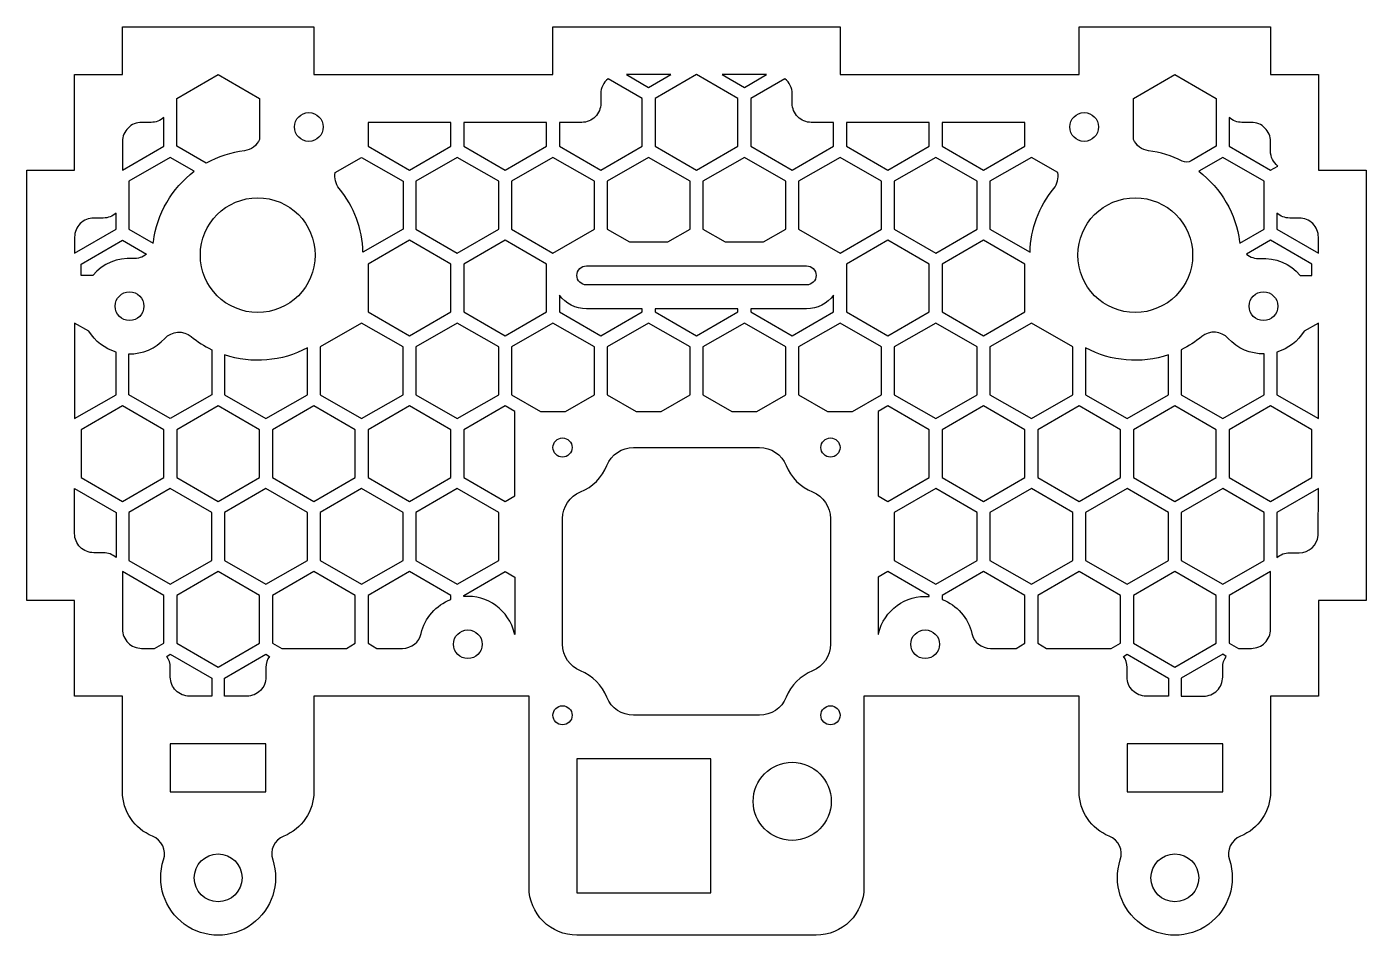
# Model space of a CAD drawing. Header units: millimetres. Extents: x 5 to 145, y 34 to 129.
import ezdxf

# ---------------------------------------------------------------- set-up
doc = ezdxf.new("R2010")
doc.units = ezdxf.units.MM
doc.layers.get('0').update_dxf_attribs({"linetype": 'CONTINUOUS'})

msp = doc.modelspace()

# ---------------------------------------------------------------- linework, layer by layer
for points in [[(57.5, 59), (35, 59), (35, 49, -0.306701), (31.86, 44.36, 0.396012), (30.7, 41.88, -1.381784), (19.3, 41.88, 0.396012), (18.14, 44.36, -0.306701), (15, 49), (15, 54), (15, 59), (10, 59), (10, 69), (5, 69), (5, 114), (10, 114), (10, 124), (15, 124), (15, 129), (35, 129), (35, 124), (60, 124), (60, 129), (90, 129), (90, 124), (115, 124), (115, 129), (135, 129), (135, 124), (140, 124), (140, 114), (145, 114), (145, 69), (140, 69), (140, 59), (135, 59), (135, 54), (135, 49, -0.306701), (131.86, 44.36, 0.396012), (130.7, 41.88, -1.381784), (119.3, 41.88, 0.396012), (118.14, 44.36, -0.306701), (115, 49), (115, 59), (92.5, 59), (92.5, 39, -0.414214), (87.5, 34), (62.5, 34, -0.414214), (57.5, 39)], [(29.33, 117.22, -0.2636), (27.75, 116.04, 0.096442), (23.76, 114.72), (20.67, 116.5), (20.67, 121.5), (25, 124), (29.33, 121.5)], [(69.33, 121.5), (65.75, 123.56, 0.228436), (65, 122), (65, 121, -0.414214), (63, 119), (60.67, 119), (60.67, 116.5), (65, 114), (69.33, 116.5)], [(85, 121), (85, 122, 0.228436), (84.25, 123.56), (80.67, 121.5), (80.67, 116.5), (85, 114), (89.33, 116.5), (89.33, 119), (87, 119, -0.414214)], [(126.72, 114.99, -0.251824), (125.77, 114.96, 0.084309), (122.25, 116.04, -0.2636), (120.67, 117.22), (120.67, 121.5), (125, 124), (129.33, 121.5), (129.33, 116.5)], [(18, 119), (17, 119, 0.414214), (15, 117), (15, 114), (19.33, 116.5), (19.33, 119.51, -0.183926)], [(135, 114), (135.75, 114.44, -0.228437), (135, 116), (135, 117, 0.414214), (133, 119), (132, 119, -0.183926), (130.67, 119.51), (130.67, 116.5)], [(15.67, 107.84), (18.21, 106.37, 0.0176), (18.23, 106.51, -0.201719), (22.5, 113.89), (20, 115.34), (15.67, 112.84)], [(37.65, 112.09, -0.224283), (37.24, 113.75), (40, 115.34), (44.33, 112.84), (44.33, 107.84), (40.14, 105.42, 0.166228)], [(112.76, 113.75), (110, 115.34), (105.67, 112.84), (105.67, 107.84), (109.86, 105.42, -0.166228), (112.35, 112.09, 0.224283)], [(131.79, 106.37), (134.33, 107.84), (134.33, 112.84), (130, 115.34), (127.5, 113.89, -0.201719), (131.77, 106.51, 0.0176)], [(13, 109), (12, 109, 0.414214), (10, 107), (10, 105.34), (14.33, 107.84), (14.33, 109.51, -0.183925)], [(135.67, 109.51), (135.67, 107.84), (140, 105.34), (140, 107, 0.414214), (138, 109), (137, 109, -0.183925)], [(17.52, 105.22, -0.192985), (16.1, 104.77, 0.240581), (11.91, 103), (10.67, 103), (10.67, 104.18), (15, 106.68)], [(138.09, 103), (139.33, 103), (139.33, 104.18), (135, 106.68), (132.48, 105.22, 0.192985), (133.9, 104.77, -0.240581)], [(86.5, 104, -1), (86.5, 102), (63.5, 102, -1), (63.5, 104)], [(69.33, 99.5), (63.5, 99.5, -0.239894), (60.67, 100.94), (60.67, 99.18), (65, 96.68), (69.33, 99.18)], [(80.67, 99.18), (85, 96.68), (89.33, 99.18), (89.33, 100.94, -0.239896), (86.5, 99.5), (80.67, 99.5)], [(10, 88.02), (14.33, 90.52), (14.33, 94.99, -0.185154), (11.49, 97.16), (10, 98.02)], [(135.67, 94.99), (135.67, 90.52), (140, 88.02), (140, 98.02), (138.51, 97.16, -0.185154)], [(19.43, 96.41, -0.398286), (22.18, 96.61, 0.058333), (24.33, 95.23), (24.33, 90.52), (20, 88.02), (15.67, 90.52), (15.67, 94.79, 0.214381)], [(125.67, 95.23), (125.67, 90.52), (130, 88.02), (134.33, 90.52), (134.33, 94.79, -0.214381), (130.57, 96.41, 0.398286), (127.82, 96.61, -0.058333)], [(30, 88.02), (34.33, 90.52), (34.33, 95.42, -0.205914), (25.67, 94.69), (25.67, 90.52)], [(115.67, 90.52), (120, 88.02), (124.33, 90.52), (124.33, 94.69, -0.205914), (115.67, 95.42)], [(68.42, 57, -0.305615), (65.64, 58.88, 0.203231), (62.88, 61.64, -0.305615), (61, 64.42), (61, 77.58, -0.305615), (62.88, 80.36, 0.203231), (65.64, 83.13, -0.305615), (68.42, 85), (81.58, 85, -0.305615), (84.36, 83.13, 0.203231), (87.13, 80.36, -0.305615), (89, 77.58), (89, 64.42, -0.305615), (87.13, 61.64, 0.203231), (84.36, 58.88, -0.305615), (81.58, 57)], [(12, 74, -0.414214), (10, 76), (10, 80.7), (14.33, 78.2), (14.33, 73.49, 0.183925), (13, 74)], [(137, 74), (138, 74, 0.384776), (139.99, 75.8), (140, 80.69), (140, 80.7), (135.67, 78.2), (135.67, 73.49, -0.183925)], [(15, 72.04, -0.004783), (15, 72), (15, 67), (15, 66, 0.414214), (17, 64), (18, 64, -0.043421), (18.35, 63.97), (19.33, 64.54), (19.33, 69.54), (15, 72.04)], [(32, 64), (38.4, 64), (39.33, 64.54), (39.33, 69.54), (35, 72.04), (30.67, 69.54), (30.67, 64.54), (31.65, 63.97, -0.043422)], [(41.6, 64), (44.28, 64, 0.349383), (46.22, 65.55, -0.250894), (49.33, 69.11), (49.33, 69.54), (45, 72.04), (40.67, 69.54), (40.67, 64.54)], [(56, 65.44, -0.014927), (55.97, 65.55, 0.373573), (50.67, 69.41), (50.67, 69.54), (55, 72.04), (56, 71.46)], [(99.33, 69.41), (99.33, 69.54), (95, 72.04), (94, 71.46), (94, 65.44, 0.014935), (94.03, 65.55, -0.373573)], [(108.4, 64), (109.33, 64.54), (109.33, 69.54), (105, 72.04), (100.67, 69.54), (100.67, 69.11, -0.250894), (103.78, 65.55, 0.349383), (105.72, 64)], [(118.35, 63.97), (119.33, 64.54), (119.33, 69.54), (115, 72.04), (110.67, 69.54), (110.67, 64.54), (111.6, 64), (118, 64, -0.043422)], [(135, 72.04), (135, 72.04), (130.67, 69.54), (130.67, 64.54), (131.65, 63.97, -0.043421), (132, 64), (133, 64, 0.414214), (135, 66), (135, 67), (135, 72, -0.004783)], [(22, 59, -0.414214), (20, 61), (20, 62, 0.156392), (19.63, 63.16), (20, 63.38), (24.33, 60.88), (24.33, 59)], [(30, 61, -0.414214), (28, 59), (25.67, 59), (25.67, 60.88), (30, 63.38), (30.37, 63.16, 0.156391), (30, 62)], [(122, 59, -0.414214), (120, 61), (120, 62, 0.156391), (119.63, 63.16), (120, 63.38), (124.33, 60.88), (124.33, 59)], [(130.37, 63.16), (130, 63.38), (125.67, 60.88), (125.67, 59), (128, 59, 0.414214), (130, 61), (130, 62, -0.156392)]]:
    msp.add_lwpolyline(points, format="xyb", close=True)
for points in [[(70, 122.66), (72.32, 124), (70, 124), (67.68, 124)], [(75, 114), (79.33, 116.5), (79.33, 121.5), (75, 124), (70.67, 121.5), (70.67, 116.5)], [(77.68, 124), (80, 122.66), (82.32, 124), (80, 124)], [(49.33, 119), (40.67, 119), (40.67, 116.5), (45, 114), (49.33, 116.5)], [(59.33, 119), (50.67, 119), (50.67, 116.5), (55, 114), (59.33, 116.5)], [(90.67, 116.5), (95, 114), (99.33, 116.5), (99.33, 119), (90.67, 119)], [(100.67, 116.5), (105, 114), (109.33, 116.5), (109.33, 119), (100.67, 119)], [(45.67, 107.84), (50, 105.34), (54.33, 107.84), (54.33, 112.84), (50, 115.34), (45.67, 112.84)], [(60, 105.34), (64.33, 107.84), (64.33, 112.84), (60, 115.34), (55.67, 112.84), (55.67, 107.84)], [(72.01, 106.5), (74.33, 107.84), (74.33, 112.84), (70, 115.34), (65.67, 112.84), (65.67, 107.84), (67.99, 106.5)], [(84.33, 107.84), (84.33, 112.84), (80, 115.34), (75.67, 112.84), (75.67, 107.84), (77.99, 106.5), (82.01, 106.5)], [(90, 115.34), (85.67, 112.84), (85.67, 107.84), (90, 105.34), (94.33, 107.84), (94.33, 112.84)], [(104.33, 107.84), (104.33, 112.84), (100, 115.34), (95.67, 112.84), (95.67, 107.84), (100, 105.34)], [(40.67, 99.18), (45, 96.68), (49.33, 99.18), (49.33, 104.18), (45, 106.68), (40.67, 104.18)], [(50.67, 104.18), (50.67, 99.18), (55, 96.68), (59.33, 99.18), (59.33, 104.18), (55, 106.68)], [(95, 106.68), (90.67, 104.18), (90.67, 99.18), (95, 96.68), (99.33, 99.18), (99.33, 104.18)], [(105, 106.68), (100.67, 104.18), (100.67, 99.18), (105, 96.68), (109.33, 99.18), (109.33, 104.18)], [(70.67, 99.5), (70.67, 99.18), (75, 96.68), (79.33, 99.18), (79.33, 99.5)], [(40, 98.02), (35.67, 95.52), (35.67, 90.52), (40, 88.02), (44.33, 90.52), (44.33, 95.52)], [(54.33, 95.52), (50, 98.02), (45.67, 95.52), (45.67, 90.52), (50, 88.02), (54.33, 90.52)], [(64.33, 90.52), (64.33, 95.52), (60, 98.02), (55.67, 95.52), (55.67, 90.52), (58.68, 88.78), (61.32, 88.78)], [(74.33, 90.52), (74.33, 95.52), (70, 98.02), (65.67, 95.52), (65.67, 90.52), (68.68, 88.78), (71.32, 88.78)], [(84.33, 90.52), (84.33, 95.52), (80, 98.02), (75.67, 95.52), (75.67, 90.52), (78.68, 88.78), (81.32, 88.78)], [(94.33, 90.52), (94.33, 95.52), (90, 98.02), (85.67, 95.52), (85.67, 90.52), (88.68, 88.78), (91.32, 88.78)], [(104.33, 90.52), (104.33, 95.52), (100, 98.02), (95.67, 95.52), (95.67, 90.52), (100, 88.02)], [(105.67, 95.52), (105.67, 90.52), (110, 88.02), (114.33, 90.52), (114.33, 95.52), (110, 98.02)], [(15, 89.36), (10.67, 86.86), (10.67, 81.86), (15, 79.36), (19.33, 81.86), (19.33, 86.86)], [(25, 89.36), (20.67, 86.86), (20.67, 81.86), (25, 79.36), (29.33, 81.86), (29.33, 86.86)], [(35, 89.36), (30.67, 86.86), (30.67, 81.86), (35, 79.36), (39.33, 81.86), (39.33, 86.86)], [(45, 89.36), (40.67, 86.86), (40.67, 81.86), (45, 79.36), (49.33, 81.86), (49.33, 86.86)], [(55, 79.36), (56, 79.94), (56, 88.78), (55, 89.36), (50.67, 86.86), (50.67, 81.86)], [(95, 79.36), (99.33, 81.86), (99.33, 86.86), (95, 89.36), (94, 88.78), (94, 79.94)], [(105, 89.36), (100.67, 86.86), (100.67, 81.86), (105, 79.36), (109.33, 81.86), (109.33, 86.86)], [(115, 89.36), (110.67, 86.86), (110.67, 81.86), (115, 79.36), (119.33, 81.86), (119.33, 86.86)], [(125, 89.36), (120.67, 86.86), (120.67, 81.86), (125, 79.36), (129.33, 81.86), (129.33, 86.86)], [(135, 89.36), (130.67, 86.86), (130.67, 81.86), (135, 79.36), (139.33, 81.86), (139.33, 86.86)], [(20, 80.7), (15.67, 78.2), (15.67, 73.2), (20, 70.7), (24.33, 73.2), (24.33, 78.2)], [(30, 70.7), (34.33, 73.2), (34.33, 78.2), (30, 80.7), (25.67, 78.2), (25.67, 73.2)], [(35.67, 78.2), (35.67, 73.2), (40, 70.7), (44.33, 73.2), (44.33, 78.2), (40, 80.7)], [(45.67, 78.2), (45.67, 73.2), (50, 70.7), (54.33, 73.2), (54.33, 78.2), (50, 80.7)], [(104.33, 78.2), (100, 80.7), (95.67, 78.2), (95.67, 73.2), (100, 70.7), (104.33, 73.2)], [(110, 70.7), (114.33, 73.2), (114.33, 78.2), (110, 80.7), (105.67, 78.2), (105.67, 73.2)], [(120, 70.7), (124.33, 73.2), (124.33, 78.2), (120, 80.7), (115.67, 78.2), (115.67, 73.2)], [(130, 70.7), (134.33, 73.2), (134.33, 78.2), (130, 80.7), (125.67, 78.2), (125.67, 73.2)], [(25, 62.04), (29.33, 64.54), (29.33, 69.54), (25, 72.04), (20.67, 69.54), (20.67, 64.54)], [(120.67, 69.54), (120.67, 64.54), (125, 62.04), (129.33, 64.54), (129.33, 69.54), (125, 72.04)], [(30, 54), (20, 54), (20, 49), (30, 49)], [(120, 54), (120, 49), (130, 49), (130, 54)], [(62.5, 52.44), (62.5, 38.44), (76.5, 38.44), (76.5, 52.44)]]:
    msp.add_lwpolyline(points, close=True)
for centre, radius in [((34.48, 118.52), 1.5), ((115.52, 118.52), 1.5), ((29.14, 105.12), 6), ((120.86, 105.12), 6), ((15.74, 99.78), 1.5), ((134.26, 99.78), 1.5), ((61, 85), 1), ((89, 85), 1), ((51.1, 64.43), 1.5), ((98.9, 64.43), 1.5), ((61, 57), 1), ((89, 57), 1), ((85, 48), 4.08), ((25, 40), 2.5), ((125, 40), 2.5)]:
    msp.add_circle(centre, radius)

doc.saveas('drawing.dxf')
